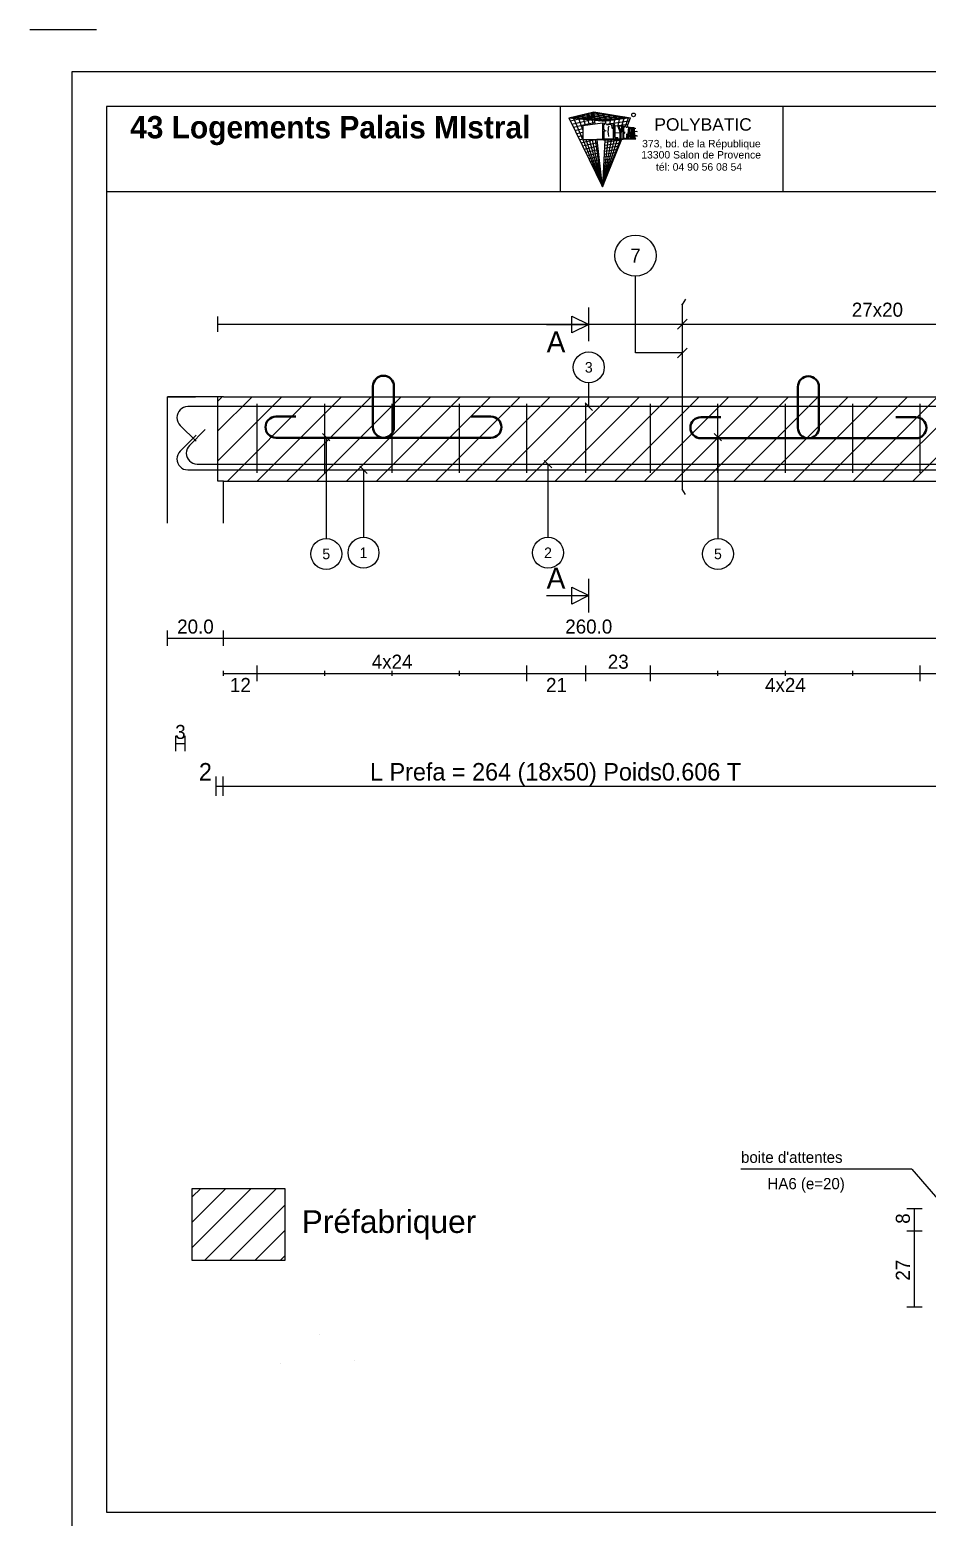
# Model space of a CAD drawing. Extents: x -12912 to 27386, y 1818 to 8189.
# Drawn here: x 25416 to 25736, y 3456 to 3986 of the extents above; entities that cross this region are included whole.
import ezdxf
from ezdxf.enums import TextEntityAlignment as Align

# ---------------------------------------------------------------- set-up
doc = ezdxf.new("R2010")
doc.units = 0
doc.header["$MEASUREMENT"] = 0
doc.linetypes.add('CONTINUE', pattern=[0])
doc.layers.get('0').update_dxf_attribs({"linetype": 'CONTINUOUS'})
for name, color, linetype in [('1', 7, 'CONTINUOUS'), ('104', 7, 'CONTINUOUS'), ('173', 7, 'CONTINUOUS'), ('5', 7, 'CONTINUOUS'), ('6', 7, 'CONTINUOUS'), ('7', 7, 'CONTINUOUS'), ('GO-CARTOUCHE', 7, 'CONTINUOUS'), ('GO-TEXTE', 9, 'CONTINUOUS'), ('PYC-HACHURE', 7, 'CONTINUOUS'), ('RDC COFFRAGE', 7, 'CONTINUOUS')]:
    doc.layers.add(name, color=color, linetype=linetype)
doc.layers.add('PYC- HACHURES', color=7, linetype='CONTINUOUS', lineweight=18)
doc.styles.add('ARIAL', font='ARIAL.TTF')
doc.styles.add('TEXTEBA', font='ARIAL.TTF')

# ---------------------------------------------------------------- blocks, each defined once
blk = doc.blocks.new('A$C25E25F4E')
at = {"layer": 'RDC COFFRAGE', "color": 5, "linetype": 'CONTINUE', "lineweight": 40, "ltscale": 0.01}
for points in [[(52.25, 22.05), (52.25, 22.05)], [(48.51, 3.75), (48.51, 18.3)], [(56, 18.3), (56, 3.75)], [(14, 7.49), (21.09, 7.49)], [(83.42, 7.49), (90.51, 7.49)], [(10.25, 3.75), (10.25, 3.75)], [(94.25, 3.75), (94.25, 3.75)], [(52.25, 0), (14, 0)], [(90.51, 0), (52.25, 0)]]:
    blk.add_lwpolyline(points, dxfattribs=at)
for centre, start, end in [((52.25, 18.3), 90, 180), ((52.25, 18.3), 0, 90), ((14, 3.75), 90, 180), ((90.51, 3.75), 0, 90), ((14, 3.75), 180, 270), ((52.25, 3.75), 180, 270), ((52.25, 3.75), 270, 0), ((90.51, 3.75), 270, 0)]:
    blk.add_arc(centre, 3.75, start, end, dxfattribs=at)

msp = doc.modelspace()

# ---------------------------------------------------------------- hatches: boundary and pattern name
at = {"layer": 'PYC- HACHURES', "lineweight": 15}
h = msp.add_hatch(dxfattribs=at)
h.set_pattern_fill('ANSI31', color=104, scale=60, style=0)
h.set_pattern_definition([(45, (-5778.1856, -0.885), (-5.3033009, 5.3033009), [])])
h.paths.add_polyline_path([(25747.471, 3854.861), (25745.471, 3854.861), (25485.473, 3854.861), (25483.473, 3854.861), (25483.473, 3824.861), (25485.473, 3824.861), (25745.471, 3824.861), (25747.471, 3824.861)])
h = msp.add_hatch(dxfattribs=at)
h.set_pattern_fill('ANSI31', color=104, scale=2, style=0)
h.set_pattern_definition([(45, (25679.641, 5005.7286), (-4.490128, 4.490128), [])])
h.paths.add_polyline_path([(25507.247, 3573.155), (25474.326, 3573.155), (25474.326, 3547.504), (25507.247, 3547.504)])

# ---------------------------------------------------------------- linework, layer by layer
msp.add_line((25440.298, 3985.504), (25416.491, 3985.504))
at = {"layer": '1', "color": 1}
for points in [[(25475.669, 3841.175), (25470.012, 3835.518)], [(25478.969, 3843.225), (25473.312, 3837.568)], [(25472.17, 3834.811), (25472.17, 3834.811)], [(25468.87, 3832.761), (25468.87, 3832.761)], [(25472.77, 3828.861), (25758.175, 3828.861)], [(25476.07, 3830.911), (25754.875, 3830.911)]]:
    msp.add_lwpolyline(points, dxfattribs=at)
for centre, start, end in [((25472.77, 3832.761), 135, 180), ((25476.07, 3834.811), 135, 180), ((25476.07, 3834.811), 180, 270), ((25472.77, 3832.761), 180, 270)]:
    msp.add_arc(centre, 3.9, start, end, dxfattribs=at)
at = {"layer": '104', "color": 104}
for points in [[(25615.472, 3874.611), (25615.472, 3886.611)], [(25649.919, 3889.661), (25648.773, 3887.675)], [(25648.773, 3887.675), (25648.773, 3822.046)], [(25600.472, 3880.611), (25615.472, 3880.611)], [(25649.919, 3820.061), (25648.773, 3822.046)], [(25615.472, 3778.111), (25615.472, 3790.111)], [(25600.472, 3784.111), (25615.472, 3784.111)]]:
    msp.add_lwpolyline(points, dxfattribs=at)
for points in [[(25615.472, 3880.611), (25609.472, 3877.611), (25609.472, 3883.611), (25615.472, 3880.611)], [(25615.472, 3784.111), (25609.472, 3781.111), (25609.472, 3787.111), (25615.472, 3784.111)]]:
    msp.add_lwpolyline(points, close=True, dxfattribs=at)
msp.add_point((25648.773, 3887.675), dxfattribs=at)
at = {"layer": '173', "color": 173}
for points in [[(25758.175, 3851.361), (25472.77, 3851.361)], [(25497.473, 3827.861), (25497.473, 3852.361)], [(25521.473, 3827.861), (25521.473, 3852.361)], [(25545.473, 3827.861), (25545.473, 3852.361)], [(25569.473, 3827.861), (25569.473, 3852.361)], [(25593.473, 3827.861), (25593.473, 3852.361)], [(25614.473, 3827.861), (25614.473, 3852.361)], [(25637.471, 3827.861), (25637.471, 3852.361)], [(25661.471, 3827.861), (25661.471, 3852.361)], [(25685.471, 3827.861), (25685.471, 3852.361)], [(25709.471, 3827.861), (25709.471, 3852.361)], [(25733.471, 3827.861), (25733.471, 3852.361)], [(25468.87, 3847.461), (25468.87, 3847.461)], [(25470.012, 3844.703), (25475.669, 3839.046)]]:
    msp.add_lwpolyline(points, dxfattribs=at)
for start, end in [(90, 180), (180, 225)]:
    msp.add_arc((25472.77, 3847.461), 3.9, start, end, dxfattribs=at)
at = {"layer": '5', "color": 5}
msp.add_line((25483.473, 3880.706), (26025.471, 3880.706), dxfattribs=at)
for points in [[(25483.473, 3877.956), (25483.473, 3883.456)], [(25483.473, 3879.789), (25483.473, 3881.622)], [(25465.471, 3766.194), (25465.471, 3771.694)], [(25485.473, 3766.194), (25485.473, 3771.694)], [(25465.471, 3768.944), (25485.473, 3768.944)], [(25485.473, 3768.944), (25745.471, 3768.944)], [(25497.473, 3753.694), (25497.473, 3759.194)], [(25593.473, 3753.694), (25593.473, 3759.194)], [(25614.473, 3753.694), (25614.473, 3759.194)], [(25637.471, 3753.694), (25637.471, 3759.194)], [(25733.471, 3753.694), (25733.471, 3759.194)], [(25485.473, 3755.527), (25485.473, 3757.361)], [(25485.473, 3756.444), (25497.473, 3756.444)], [(25497.473, 3755.527), (25497.473, 3757.361)], [(25497.473, 3756.444), (25521.473, 3756.444)], [(25497.473, 3756.444), (25593.473, 3756.444)], [(25521.473, 3755.527), (25521.473, 3757.361)], [(25521.473, 3756.444), (25545.473, 3756.444)], [(25545.473, 3755.527), (25545.473, 3757.361)], [(25545.473, 3756.444), (25569.473, 3756.444)], [(25569.473, 3755.527), (25569.473, 3757.361)], [(25569.473, 3756.444), (25593.473, 3756.444)], [(25593.473, 3755.527), (25593.473, 3757.361)], [(25593.473, 3756.444), (25614.473, 3756.444)], [(25614.473, 3755.527), (25614.473, 3757.361)], [(25614.473, 3756.444), (25637.471, 3756.444)], [(25637.471, 3755.527), (25637.471, 3757.361)], [(25637.471, 3756.444), (25661.471, 3756.444)], [(25637.471, 3756.444), (25733.471, 3756.444)], [(25661.471, 3755.527), (25661.471, 3757.361)], [(25661.471, 3756.444), (25685.471, 3756.444)], [(25685.471, 3755.527), (25685.471, 3757.361)], [(25685.471, 3756.444), (25709.471, 3756.444)], [(25709.471, 3755.527), (25709.471, 3757.361)], [(25709.471, 3756.444), (25733.471, 3756.444)], [(25733.471, 3755.527), (25733.471, 3757.361)], [(25733.471, 3756.444), (25745.471, 3756.444)], [(25468.47, 3728.694), (25468.47, 3734.194)], [(25471.77, 3728.694), (25471.77, 3734.194)], [(25468.47, 3731.444), (25471.77, 3731.444)], [(25734.142, 3565.888), (25728.642, 3565.888)], [(25731.392, 3530.888), (25731.392, 3565.888)], [(25734.142, 3557.888), (25728.642, 3557.888)], [(25734.142, 3530.888), (25728.642, 3530.888)]]:
    msp.add_lwpolyline(points, dxfattribs=at)
at = {"layer": '6', "color": 6}
for points in [[(25632.106, 3870.461), (25632.106, 3897.785)], [(25647.005, 3878.938), (25650.541, 3882.474)], [(25648.773, 3870.461), (25632.106, 3870.461)], [(25647.005, 3868.693), (25650.541, 3872.229)], [(25615.472, 3851.361), (25615.472, 3859.861)], [(25614.146, 3852.687), (25616.798, 3850.035)], [(25523.356, 3839.149), (25520.704, 3841.8)], [(25522.03, 3840.475), (25522.03, 3804.436)], [(25662.774, 3839.149), (25660.122, 3841.8)], [(25661.448, 3840.475), (25661.448, 3804.436)], [(25536.612, 3827.535), (25533.961, 3830.187)], [(25535.286, 3828.861), (25535.286, 3804.861)], [(25602.284, 3829.585), (25599.632, 3832.237)], [(25600.958, 3830.911), (25600.958, 3804.861)], [(25519.538, 3521.048), (25519.538, 3521.048)], [(25505.568, 3510.79), (25505.568, 3510.79)], [(25532.091, 3511.897), (25532.091, 3511.897)]]:
    msp.add_lwpolyline(points, dxfattribs=at)
for centre, radius in [((25632.106, 3905.119), 7.333), ((25615.472, 3865.361), 5.5), ((25522.03, 3798.936), 5.5), ((25535.286, 3799.361), 5.5), ((25600.958, 3799.361), 5.5), ((25661.448, 3798.936), 5.5)]:
    msp.add_circle(centre, radius, dxfattribs=at)
at = {"layer": '7', "color": 7}
for points in [[(25485.473, 3854.861), (25465.471, 3854.861)], [(25465.471, 3809.861), (25465.471, 3854.861)], [(25465.471, 3854.861), (25475.472, 3854.861)], [(25485.473, 3854.861), (25745.471, 3854.861)], [(25465.471, 3809.861), (25465.471, 3824.861)], [(25485.473, 3824.861), (25745.471, 3824.861)], [(25485.473, 3809.861), (25485.473, 3824.861)]]:
    msp.add_lwpolyline(points, dxfattribs=at)
at = {"layer": '7', "color": 7, "linetype": 'Continuous'}
msp.add_lwpolyline([(25485.473, 3824.861), (25483.473, 3824.861), (25483.473, 3854.861)], dxfattribs=at)
at = {"layer": '7', "color": 7}
msp.add_lwpolyline([(25474.326, 3573.155), (25507.247, 3573.155), (25507.247, 3547.504), (25474.326, 3547.504)], close=True, dxfattribs=at)
at = {"layer": 'GO-CARTOUCHE', "color": 9, "linetype": 'CONTINUE'}
for p, q in [((25608.346, 3954.155), (25617.275, 3956.231)), ((25608.346, 3954.155), (25617.275, 3956.231)), ((25608.894, 3953.041), (25617.417, 3955.023)), ((25608.894, 3953.041), (25617.417, 3955.023)), ((25609.352, 3954.059), (25618.281, 3956.071)), ((25609.352, 3954.059), (25618.281, 3956.071)), ((25611.365, 3953.867), (25620.293, 3955.752)), ((25611.365, 3953.867), (25620.293, 3955.752)), ((25613.33, 3949.896), (25611.582, 3954.907)), ((25611.582, 3954.907), (25624.674, 3953.362)), ((25613.33, 3949.896), (25611.582, 3954.907)), ((25611.582, 3954.907), (25624.674, 3953.362)), ((25613.2, 3955.284), (25626.297, 3953.588)), ((25614.291, 3951.394), (25613.2, 3955.284)), ((25613.2, 3955.284), (25626.297, 3953.588)), ((25614.291, 3951.394), (25613.2, 3955.284)), ((25613.378, 3953.676), (25622.306, 3955.433)), ((25613.378, 3953.676), (25622.306, 3955.433)), ((25615.688, 3951.599), (25614.818, 3955.66)), ((25614.818, 3955.66), (25627.92, 3953.815)), ((25615.688, 3951.599), (25614.818, 3955.66)), ((25614.818, 3955.66), (25627.92, 3953.815)), ((25615.39, 3953.484), (25624.318, 3955.113)), ((25615.39, 3953.484), (25624.318, 3955.113)), ((25617.071, 3951.802), (25616.436, 3956.036)), ((25616.436, 3956.036), (25629.543, 3954.041)), ((25617.071, 3951.802), (25616.436, 3956.036)), ((25616.436, 3956.036), (25629.543, 3954.041)), ((25617.782, 3951.907), (25617.275, 3956.231)), ((25617.275, 3956.231), (25630.357, 3954.155)), ((25617.782, 3951.907), (25617.275, 3956.231)), ((25617.275, 3956.231), (25630.357, 3954.155)), ((25617.403, 3953.292), (25626.33, 3954.794)), ((25617.403, 3953.292), (25626.33, 3954.794)), ((25608.346, 3954.155), (25621.428, 3952.909)), ((25608.346, 3954.155), (25620.39, 3929.652)), ((25608.346, 3954.155), (25621.428, 3952.909)), ((25608.346, 3954.155), (25620.39, 3929.652)), ((25609.441, 3951.927), (25617.558, 3953.815)), ((25609.441, 3951.927), (25617.558, 3953.815)), ((25613.33, 3946.5), (25609.964, 3954.531)), ((25609.964, 3954.531), (25623.051, 3953.135)), ((25613.33, 3946.5), (25609.964, 3954.531)), ((25609.964, 3954.531), (25623.051, 3953.135)), ((25609.988, 3950.814), (25617.7, 3952.607)), ((25609.988, 3950.814), (25617.7, 3952.607)), ((25610.536, 3949.7), (25613.33, 3950.35)), ((25610.536, 3949.7), (25613.33, 3950.35)), ((25620.39, 3952.291), (25613.33, 3951.252)), ((25620.39, 3952.291), (25613.33, 3951.252)), ((25613.33, 3951.252), (25613.33, 3946.269)), ((25613.33, 3951.252), (25613.33, 3946.269)), ((25619.415, 3953.101), (25628.342, 3954.474)), ((25619.415, 3953.101), (25628.342, 3954.474)), ((25621.552, 3952.109), (25620.39, 3952.291)), ((25620.39, 3952.291), (25620.39, 3946.281)), ((25621.552, 3952.109), (25620.39, 3952.291)), ((25620.39, 3952.291), (25620.39, 3946.281)), ((25620.421, 3953.005), (25629.348, 3954.315)), ((25620.421, 3953.005), (25629.348, 3954.315)), ((25620.805, 3949.872), (25620.805, 3951.805)), ((25621.333, 3951.723), (25620.805, 3951.805)), ((25620.805, 3949.872), (25620.805, 3951.805)), ((25621.333, 3951.723), (25620.805, 3951.805)), ((25620.805, 3949.872), (25621.223, 3949.839)), ((25620.805, 3949.872), (25621.223, 3949.839)), ((25621.373, 3949.411), (25620.805, 3949.455)), ((25620.805, 3949.455), (25620.805, 3946.684)), ((25621.373, 3949.411), (25620.805, 3949.455)), ((25620.805, 3949.455), (25620.805, 3946.684)), ((25621.582, 3949.617), (25621.373, 3949.411)), ((25621.582, 3949.617), (25621.373, 3949.411)), ((25621.428, 3952.909), (25621.393, 3952.134)), ((25621.428, 3952.909), (25621.393, 3952.134)), ((25630.357, 3954.155), (25621.428, 3952.909)), ((25630.357, 3954.155), (25621.428, 3952.909)), ((25621.718, 3951.899), (25629.904, 3953.041)), ((25621.718, 3951.899), (25629.904, 3953.041)), ((25621.85, 3951.67), (25623.161, 3951.861)), ((25621.85, 3951.67), (25623.161, 3951.861)), ((25622.328, 3949.889), (25622.302, 3949.32)), ((25622.328, 3949.889), (25622.302, 3949.32)), ((25622.42, 3950.589), (25622.328, 3949.889)), ((25622.42, 3950.589), (25622.328, 3949.889)), ((25622.571, 3951.147), (25622.42, 3950.589)), ((25622.571, 3951.147), (25622.42, 3950.589)), ((25623.051, 3953.135), (25622.902, 3951.825)), ((25623.051, 3953.135), (25622.902, 3951.825)), ((25623.664, 3951.344), (25623.422, 3951.733)), ((25623.664, 3951.344), (25623.422, 3951.733)), ((25624.293, 3951.68), (25623.526, 3951.567)), ((25624.293, 3951.68), (25623.526, 3951.567)), ((25623.827, 3950.879), (25623.664, 3951.344)), ((25623.827, 3950.879), (25623.664, 3951.344)), ((25623.952, 3950.206), (25623.827, 3950.879)), ((25623.952, 3950.206), (25623.827, 3950.879)), ((25624.293, 3946.684), (25624.293, 3951.685)), ((25624.293, 3946.684), (25624.293, 3951.685)), ((25624.709, 3951.615), (25624.293, 3951.68)), ((25624.709, 3951.615), (25624.293, 3951.68)), ((25624.674, 3953.362), (25624.314, 3951.677)), ((25624.674, 3953.362), (25624.314, 3951.677)), ((25624.709, 3947.099), (25624.709, 3951.615)), ((25624.709, 3947.099), (25624.709, 3951.615)), ((25624.709, 3951.271), (25625.749, 3951.414)), ((25624.709, 3951.271), (25625.749, 3951.414)), ((25624.709, 3951.271), (25624.709, 3947.099)), ((25624.709, 3951.271), (25624.709, 3947.099)), ((25625.735, 3951.455), (25626.596, 3948.955)), ((25626.107, 3951.397), (25625.735, 3951.455)), ((25625.735, 3951.455), (25626.596, 3948.955)), ((25626.107, 3951.397), (25625.735, 3951.455)), ((25625.749, 3951.414), (25626.596, 3948.955)), ((25625.749, 3951.414), (25626.596, 3948.955)), ((25626.297, 3953.588), (25625.769, 3951.45)), ((25626.297, 3953.588), (25625.769, 3951.45)), ((25625.891, 3951.431), (25629.451, 3951.927)), ((25625.891, 3951.431), (25629.451, 3951.927)), ((25626.107, 3951.397), (25626.792, 3949.405)), ((25626.107, 3951.397), (25626.792, 3949.405)), ((25627.276, 3951.214), (25626.223, 3951.059)), ((25627.276, 3951.214), (25626.223, 3951.059)), ((25627.276, 3951.214), (25626.792, 3949.405)), ((25627.276, 3951.214), (25626.792, 3949.405)), ((25627.606, 3951.162), (25627.011, 3948.938)), ((25627.606, 3951.162), (25627.011, 3948.938)), ((25627.013, 3948.947), (25627.593, 3951.117)), ((25627.013, 3948.947), (25627.593, 3951.117)), ((25627.92, 3953.815), (25627.101, 3951.188)), ((25627.92, 3953.815), (25627.101, 3951.188)), ((25627.606, 3951.162), (25627.276, 3951.214)), ((25627.606, 3951.162), (25627.276, 3951.214)), ((25627.593, 3951.117), (25627.717, 3951.135)), ((25627.593, 3951.117), (25627.717, 3951.135)), ((25627.717, 3951.145), (25627.596, 3951.127)), ((25627.717, 3951.145), (25627.596, 3951.127)), ((25627.717, 3946.684), (25627.717, 3951.145)), ((25628.521, 3951.019), (25627.717, 3951.145)), ((25627.717, 3946.684), (25627.717, 3951.145)), ((25628.521, 3951.019), (25627.717, 3951.145)), ((25628.476, 3950.732), (25628.008, 3950.805)), ((25628.008, 3949.056), (25628.008, 3950.805)), ((25628.476, 3950.732), (25628.008, 3950.805)), ((25628.008, 3949.056), (25628.008, 3950.805)), ((25629.543, 3954.041), (25628.415, 3951.036)), ((25629.543, 3954.041), (25628.415, 3951.036)), ((25628.797, 3950.786), (25628.998, 3950.814)), ((25628.797, 3950.786), (25628.998, 3950.814)), ((25629.669, 3950.84), (25628.832, 3950.717)), ((25629.669, 3950.84), (25628.832, 3950.717)), ((25628.966, 3950.736), (25630.357, 3954.155)), ((25628.966, 3950.736), (25630.357, 3954.155)), ((25629.506, 3949.483), (25629.457, 3949.074)), ((25629.506, 3949.483), (25629.457, 3949.074)), ((25629.669, 3950.84), (25629.506, 3949.483)), ((25629.669, 3950.84), (25629.506, 3949.483)), ((25629.876, 3950.807), (25629.669, 3950.84)), ((25629.876, 3950.807), (25629.669, 3950.84)), ((25629.876, 3950.807), (25630.374, 3946.688)), ((25629.876, 3950.807), (25630.374, 3946.688)), ((25629.894, 3950.659), (25630.375, 3950.729)), ((25629.894, 3950.659), (25630.375, 3950.729)), ((25629.928, 3950.382), (25630.375, 3950.435)), ((25629.928, 3950.382), (25630.375, 3950.435)), ((25629.935, 3950.319), (25630.645, 3950.393)), ((25629.935, 3950.319), (25630.645, 3950.393)), ((25630.375, 3950.729), (25630.375, 3950.435)), ((25631.206, 3950.6), (25630.375, 3950.729)), ((25630.375, 3950.729), (25630.375, 3950.435)), ((25631.206, 3950.6), (25630.375, 3950.729)), ((25630.375, 3950.435), (25630.645, 3950.393)), ((25630.375, 3950.435), (25630.645, 3950.393)), ((25630.645, 3946.688), (25630.645, 3950.393)), ((25630.645, 3946.688), (25630.645, 3950.393)), ((25630.936, 3950.348), (25631.206, 3950.305)), ((25630.936, 3946.688), (25630.936, 3950.348)), ((25630.936, 3950.348), (25631.206, 3950.305)), ((25630.936, 3946.688), (25630.936, 3950.348)), ((25630.936, 3950.282), (25631.206, 3950.305)), ((25630.936, 3950.282), (25631.206, 3950.305)), ((25631.206, 3950.305), (25631.206, 3950.6)), ((25631.206, 3950.305), (25631.206, 3950.6)), ((25631.311, 3950.583), (25631.206, 3950.549)), ((25631.311, 3950.583), (25631.206, 3950.549)), ((25631.311, 3950.583), (25631.311, 3946.687)), ((25631.602, 3950.538), (25631.311, 3950.583)), ((25631.311, 3950.583), (25631.311, 3946.687)), ((25631.602, 3950.538), (25631.311, 3950.583)), ((25631.602, 3950.538), (25631.602, 3946.684)), ((25631.602, 3950.538), (25631.602, 3946.684)), ((25631.602, 3950.401), (25632.26, 3950.462)), ((25631.602, 3950.401), (25632.26, 3950.462)), ((25611.083, 3948.587), (25613.33, 3949.109)), ((25611.083, 3948.587), (25613.33, 3949.109)), ((25611.63, 3947.473), (25613.33, 3947.868)), ((25611.63, 3947.473), (25613.33, 3947.868)), ((25612.178, 3946.359), (25613.33, 3946.627)), ((25612.178, 3946.359), (25613.33, 3946.627)), ((25612.725, 3945.246), (25617.128, 3946.269)), ((25612.725, 3945.246), (25617.128, 3946.269)), ((25613.273, 3944.132), (25618.549, 3945.358)), ((25613.273, 3944.132), (25618.549, 3945.358)), ((25613.33, 3946.269), (25620.805, 3946.684)), ((25613.33, 3946.269), (25620.805, 3946.684)), ((25620.726, 3946.281), (25613.33, 3946.269)), ((25620.726, 3946.281), (25613.33, 3946.269)), ((25620.39, 3929.652), (25613.426, 3946.269)), ((25620.39, 3929.652), (25613.426, 3946.269)), ((25613.82, 3943.018), (25618.691, 3944.15)), ((25613.82, 3943.018), (25618.691, 3944.15)), ((25620.39, 3929.652), (25614.595, 3946.269)), ((25620.39, 3929.652), (25614.595, 3946.269)), ((25620.39, 3929.652), (25615.729, 3946.269)), ((25620.39, 3929.652), (25615.729, 3946.269)), ((25620.39, 3929.652), (25616.83, 3946.269)), ((25620.39, 3929.652), (25616.83, 3946.269)), ((25620.39, 3929.652), (25617.9, 3946.269)), ((25620.39, 3929.652), (25617.9, 3946.269)), ((25620.39, 3929.652), (25618.442, 3946.269)), ((25620.39, 3929.652), (25618.442, 3946.269)), ((25620.39, 3929.652), (25627.246, 3946.507)), ((25620.39, 3929.652), (25627.246, 3946.507)), ((25626.708, 3946.488), (25620.39, 3929.652)), ((25626.708, 3946.488), (25620.39, 3929.652)), ((25625.625, 3946.451), (25620.39, 3929.652)), ((25625.625, 3946.451), (25620.39, 3929.652)), ((25624.526, 3946.413), (25620.39, 3929.652)), ((25624.526, 3946.413), (25620.39, 3929.652)), ((25623.411, 3946.374), (25620.39, 3929.652)), ((25623.411, 3946.374), (25620.39, 3929.652)), ((25622.28, 3946.335), (25620.39, 3929.652)), ((25622.28, 3946.335), (25620.39, 3929.652)), ((25621.133, 3946.295), (25620.39, 3929.652)), ((25621.133, 3946.295), (25620.39, 3929.652)), ((25620.726, 3946.281), (25622.814, 3946.358)), ((25620.726, 3946.281), (25622.814, 3946.358)), ((25620.805, 3946.684), (25625.809, 3946.684)), ((25620.805, 3946.684), (25625.809, 3946.684)), ((25621.003, 3943.395), (25626.28, 3944.132)), ((25621.003, 3943.395), (25626.28, 3944.132)), ((25621.05, 3944.452), (25626.733, 3945.245)), ((25621.05, 3944.452), (25626.733, 3945.245)), ((25621.098, 3945.509), (25627.186, 3946.359)), ((25621.098, 3945.509), (25627.186, 3946.359)), ((25622.302, 3949.32), (25622.342, 3948.459)), ((25622.302, 3949.32), (25622.342, 3948.459)), ((25622.342, 3948.459), (25622.533, 3947.481)), ((25622.342, 3948.459), (25622.533, 3947.481)), ((25622.814, 3946.358), (25623.188, 3946.371)), ((25622.814, 3946.358), (25623.188, 3946.371)), ((25623.217, 3946.372), (25627.713, 3946.537)), ((25623.217, 3946.372), (25627.713, 3946.537)), ((25624.291, 3946.684), (25627.723, 3946.684)), ((25624.291, 3946.684), (25627.723, 3946.684)), ((25624.709, 3948.789), (25626.596, 3948.955)), ((25624.709, 3948.789), (25626.596, 3948.955)), ((25624.709, 3947.099), (25625.809, 3947.096)), ((25624.709, 3947.099), (25625.809, 3947.099)), ((25624.709, 3947.099), (25625.809, 3947.096)), ((25624.709, 3947.099), (25625.809, 3947.099)), ((25625.809, 3946.684), (25625.809, 3947.099)), ((25625.809, 3946.684), (25625.809, 3947.099)), ((25625.809, 3946.684), (25626.599, 3946.684)), ((25625.809, 3946.684), (25626.599, 3946.684)), ((25626.596, 3946.684), (25626.596, 3948.955)), ((25626.596, 3946.684), (25626.596, 3948.955)), ((25626.596, 3947.096), (25626.599, 3946.684)), ((25626.596, 3947.096), (25626.599, 3946.684)), ((25626.599, 3946.684), (25627.011, 3946.684)), ((25626.599, 3946.684), (25627.011, 3946.684)), ((25627.011, 3946.689), (25627.013, 3948.947)), ((25627.011, 3946.689), (25627.013, 3948.947)), ((25627.011, 3946.684), (25627.011, 3948.938)), ((25627.011, 3946.684), (25627.011, 3948.938)), ((25627.713, 3946.688), (25631.311, 3946.688)), ((25627.713, 3946.688), (25631.311, 3946.688)), ((25627.714, 3946.537), (25632.273, 3946.682)), ((25627.714, 3946.537), (25632.273, 3946.682)), ((25627.717, 3946.684), (25628.597, 3946.684)), ((25627.717, 3946.684), (25628.597, 3946.684)), ((25628.008, 3949.056), (25628.387, 3949.027)), ((25628.008, 3949.056), (25628.387, 3949.027)), ((25628.008, 3948.764), (25628.364, 3948.737)), ((25628.008, 3946.975), (25628.008, 3948.764)), ((25628.008, 3948.764), (25628.364, 3948.737)), ((25628.008, 3946.975), (25628.008, 3948.764)), ((25628.008, 3946.975), (25628.508, 3946.975)), ((25628.008, 3946.975), (25628.508, 3946.975)), ((25628.759, 3946.826), (25628.593, 3946.688)), ((25628.759, 3946.826), (25628.593, 3946.688)), ((25628.593, 3946.688), (25629.163, 3946.688)), ((25628.593, 3946.688), (25629.163, 3946.688)), ((25628.878, 3947.083), (25628.759, 3946.826)), ((25628.878, 3947.083), (25628.759, 3946.826)), ((25628.849, 3948.51), (25628.902, 3948.342)), ((25628.849, 3948.51), (25628.902, 3948.342)), ((25628.946, 3947.412), (25628.878, 3947.083)), ((25628.946, 3947.412), (25628.878, 3947.083)), ((25628.902, 3948.342), (25628.954, 3948.021)), ((25628.902, 3948.342), (25628.954, 3948.021)), ((25628.967, 3947.709), (25628.946, 3947.412)), ((25628.967, 3947.709), (25628.946, 3947.412)), ((25628.954, 3948.021), (25628.967, 3947.709)), ((25628.954, 3948.021), (25628.967, 3947.709)), ((25629.208, 3946.999), (25629.171, 3946.688)), ((25629.208, 3946.999), (25629.171, 3946.688)), ((25629.25, 3947.349), (25629.208, 3946.999)), ((25629.25, 3947.349), (25629.208, 3946.999)), ((25629.285, 3947.64), (25629.25, 3947.349)), ((25629.285, 3947.64), (25629.25, 3947.349)), ((25629.319, 3947.919), (25629.285, 3947.64)), ((25629.319, 3947.919), (25629.285, 3947.64)), ((25629.353, 3948.201), (25629.319, 3947.919)), ((25629.353, 3948.201), (25629.319, 3947.919)), ((25629.37, 3948.346), (25629.353, 3948.201)), ((25629.37, 3948.346), (25629.353, 3948.201)), ((25629.382, 3948.442), (25629.37, 3948.346)), ((25629.382, 3948.442), (25629.37, 3948.346)), ((25629.391, 3948.52), (25629.382, 3948.442)), ((25629.391, 3948.52), (25629.382, 3948.442)), ((25629.413, 3948.7), (25629.391, 3948.52)), ((25629.413, 3948.7), (25629.391, 3948.52)), ((25629.457, 3949.074), (25629.413, 3948.7)), ((25629.457, 3949.074), (25629.413, 3948.7)), ((25629.628, 3948.056), (25629.464, 3946.688)), ((25629.628, 3948.056), (25629.464, 3946.688)), ((25629.628, 3948.056), (25629.919, 3948.033)), ((25629.628, 3948.056), (25629.919, 3948.033)), ((25629.663, 3948.344), (25629.772, 3949.252)), ((25629.663, 3948.344), (25629.772, 3949.252)), ((25629.663, 3948.344), (25629.883, 3948.327)), ((25629.663, 3948.344), (25629.883, 3948.327)), ((25629.772, 3949.252), (25629.883, 3948.327)), ((25629.772, 3949.252), (25629.883, 3948.327)), ((25629.919, 3948.033), (25630.082, 3946.684)), ((25629.919, 3948.033), (25630.082, 3946.684)), ((25630.936, 3946.688), (25631.311, 3946.688)), ((25630.936, 3946.688), (25631.311, 3946.688)), ((25631.311, 3946.687), (25631.602, 3946.684)), ((25631.311, 3946.687), (25631.602, 3946.684)), ((25631.696, 3948.55), (25631.713, 3948.137)), ((25631.696, 3948.55), (25631.713, 3948.137)), ((25631.713, 3948.137), (25631.752, 3947.758)), ((25631.713, 3948.137), (25631.752, 3947.758)), ((25631.752, 3947.758), (25631.812, 3947.44)), ((25631.752, 3947.758), (25631.812, 3947.44)), ((25631.812, 3947.44), (25631.898, 3947.145)), ((25631.812, 3947.44), (25631.898, 3947.145)), ((25631.898, 3947.145), (25632.033, 3946.87)), ((25631.898, 3947.145), (25632.033, 3946.87)), ((25632.507, 3949.239), (25632.017, 3949.194)), ((25632.507, 3949.239), (25632.017, 3949.194)), ((25632.033, 3946.87), (25632.188, 3946.7)), ((25632.033, 3946.87), (25632.188, 3946.7)), ((25632.494, 3947.766), (25632.051, 3947.725)), ((25632.494, 3947.766), (25632.051, 3947.725)), ((25632.494, 3947.766), (25632.789, 3947.777)), ((25632.494, 3947.766), (25632.789, 3947.777)), ((25632.805, 3949.193), (25632.507, 3949.239)), ((25632.805, 3949.193), (25632.507, 3949.239)), ((25614.367, 3941.905), (25618.832, 3942.942)), ((25614.367, 3941.905), (25618.832, 3942.942)), ((25614.915, 3940.791), (25618.974, 3941.734)), ((25614.915, 3940.791), (25618.974, 3941.734)), ((25615.462, 3939.677), (25619.115, 3940.526)), ((25615.462, 3939.677), (25619.115, 3940.526)), ((25616.01, 3938.564), (25619.257, 3939.317)), ((25616.01, 3938.564), (25619.257, 3939.317)), ((25620.814, 3939.166), (25624.467, 3939.677)), ((25620.814, 3939.166), (25624.467, 3939.677)), ((25620.862, 3940.223), (25624.92, 3940.791)), ((25620.862, 3940.223), (25624.92, 3940.791)), ((25620.909, 3941.281), (25625.374, 3941.904)), ((25620.909, 3941.281), (25625.374, 3941.904)), ((25620.956, 3942.338), (25625.827, 3943.018)), ((25620.956, 3942.338), (25625.827, 3943.018)), ((25616.557, 3937.45), (25619.399, 3938.109)), ((25616.557, 3937.45), (25619.399, 3938.109)), ((25617.104, 3936.337), (25619.54, 3936.901)), ((25617.104, 3936.337), (25619.54, 3936.901)), ((25620.673, 3935.995), (25623.108, 3936.336)), ((25620.673, 3935.995), (25623.108, 3936.336)), ((25620.72, 3937.052), (25623.561, 3937.45)), ((25620.72, 3937.052), (25623.561, 3937.45)), ((25620.767, 3938.109), (25624.014, 3938.563)), ((25620.767, 3938.109), (25624.014, 3938.563))]:
    msp.add_line(p, q, dxfattribs=at)
at = {"layer": 'GO-CARTOUCHE', "linetype": 'Continuous'}
for points in [[(26173.915, 3445.504), (26173.915, 3970.504), (25431.491, 3970.504), (25431.491, 3445.504)], [(26173.915, 3445.504), (26173.915, 3970.504), (25431.491, 3970.504), (25431.491, 3445.504)], [(26161.543, 3457.876), (26161.543, 3958.131), (25443.864, 3958.131), (25443.864, 3457.876)], [(26161.543, 3457.876), (26161.543, 3958.131), (25443.864, 3958.131), (25443.864, 3457.876)]]:
    msp.add_lwpolyline(points, close=True, dxfattribs=at)
at = {"layer": 'GO-CARTOUCHE', "color": 9, "linetype": 'CONTINUE'}
msp.add_circle((25631.416, 3955.188), 0.664, dxfattribs=at)
msp.add_circle((25631.416, 3955.188), 0.664, dxfattribs=at)
msp.add_circle((25631.416, 3955.188), 0.664, dxfattribs=at)
msp.add_circle((25631.416, 3955.188), 0.664, dxfattribs=at)
msp.add_circle((25631.416, 3955.188), 0.664, dxfattribs=at)
msp.add_circle((25631.416, 3955.188), 0.664, dxfattribs=at)
at = {"layer": 'GO-TEXTE', "color": 7}
for p, q in [((25605.318, 3958.131), (25605.318, 3927.833)), ((25605.318, 3958.131), (25605.318, 3927.833)), ((25684.588, 3958.131), (25684.588, 3927.833)), ((25684.588, 3958.131), (25684.588, 3927.833)), ((26161.543, 3927.833), (25443.864, 3927.833)), ((26161.543, 3927.833), (25443.864, 3927.833))]:
    msp.add_line(p, q, dxfattribs=at)
at = {"layer": 'PYC-HACHURE'}
for points in [[(25482.851, 3712.842), (25482.851, 3719.687)], [(25485.34, 3712.842), (25485.34, 3719.687)], [(25482.851, 3716.265), (25485.34, 3716.265)], [(25482.851, 3716.265), (25747.471, 3716.265)], [(25730.506, 3580.007), (25669.648, 3580.007), (25669.648, 3580.007)], [(25730.506, 3580.007), (25759.544, 3546.367)]]:
    msp.add_lwpolyline(points, dxfattribs=at)

# ---------------------------------------------------------------- block references
at = {"layer": '7', "color": 7, "linetype": 'Continuous'}
for p in [(25490.141, 3840.31), (25641.397, 3840.111)]:
    msp.add_blockref('A$C25E25F4E', p, dxfattribs=at)

# ---------------------------------------------------------------- texts
at = {"style": 'ARIAL'}
msp.add_text('Préfabriquer', height=8.08623, dxfattribs=at).set_placement((25544.363, 3561.32), align=Align.MIDDLE_CENTER)
at = {"layer": '104', "color": 104}
msp.add_text('A', height=7.5, dxfattribs=at).set_placement((25600.472, 3878.136), align=Align.TOP_LEFT)
msp.add_text('A', height=7.5, dxfattribs=at).set_placement((25600.472, 3786.585))
at = {"layer": '5', "color": 5}
for s, p in [('27x20', (25718.218, 3883.371)), ('20.0', (25475.472, 3770.594)), ('260.0', (25615.472, 3770.594)), ('4x24', (25545.473, 3758.094)), ('23', (25625.972, 3758.094)), ('3', (25470.12, 3733.094))]:
    msp.add_text(s, height=5, dxfattribs=at).set_placement(p, align=Align.CENTER)
for s, p in [('12', (25491.473, 3754.795)), ('21', (25603.973, 3754.795)), ('4x24', (25685.471, 3754.795))]:
    msp.add_text(s, height=5, dxfattribs=at).set_placement(p, align=Align.TOP_CENTER)
for s, p in [('8', (25729.763, 3562.404)), ('27', (25729.763, 3544.019))]:
    msp.add_text(s, height=5, rotation=90, dxfattribs=at).set_placement(p, align=Align.CENTER)
at = {"layer": '6', "color": 6}
for s, height, p in [('7', 5, (25632.106, 3905.119)), ('3', 3.75, (25615.472, 3865.361)), ('1', 3.75, (25535.286, 3799.361)), ('2', 3.75, (25600.958, 3799.361)), ('5', 3.75, (25522.03, 3798.936)), ('5', 3.75, (25661.448, 3798.936))]:
    msp.add_text(s, height=height, dxfattribs=at).set_placement(p, align=Align.MIDDLE_CENTER)
at = {"layer": 'GO-CARTOUCHE', "color": 9, "style": 'TEXTEBA'}
for s, p in [('373, bd. de la République', (25634.461, 3943.648)), ('373, bd. de la République', (25634.461, 3943.648)), ('13300 Salon de Provence', (25634.152, 3939.676)), ('13300 Salon de Provence', (25634.152, 3939.676)), ('tél: 04 90 56 08 54', (25639.37, 3935.36)), ('tél: 04 90 56 08 54', (25639.37, 3935.36))]:
    msp.add_text(s, height=2.65152, dxfattribs=at).set_placement(p)
at = {"layer": 'GO-CARTOUCHE', "insert": (25523.463, 3949.603), "char_height": 7.95455, "attachment_point": 5}
msp.add_mtext('{\\Fbold|c0;43 Logements Palais MIstral}', dxfattribs=at)
msp.add_mtext('{\\Fbold|c0;43 Logements Palais MIstral}', dxfattribs=at)
at = {"layer": 'GO-TEXTE', "color": 3, "style": 'TEXTEBA'}
msp.add_text('POLYBATIC', height=4.4192, dxfattribs=at).set_placement((25656.158, 3951.794), align=Align.MIDDLE)
msp.add_text('POLYBATIC', height=4.4192, dxfattribs=at).set_placement((25656.158, 3951.794), align=Align.MIDDLE)
at = {"layer": 'PYC-HACHURE'}
for s, height, p in [('2', 6.222, (25479.02, 3718.3)), ('L Prefa = 264 (18x50) Poids0.606 T', 6.22222, (25603.651, 3718.3))]:
    msp.add_text(s, height=height, dxfattribs=at).set_placement(p, align=Align.CENTER)
for s, p in [("boite d'attentes", (25669.691, 3582.223)), ('HA6 (e=20)', (25679.1, 3572.834))]:
    msp.add_text(s, height=4, dxfattribs=at).set_placement(p)

doc.saveas('drawing.dxf')
